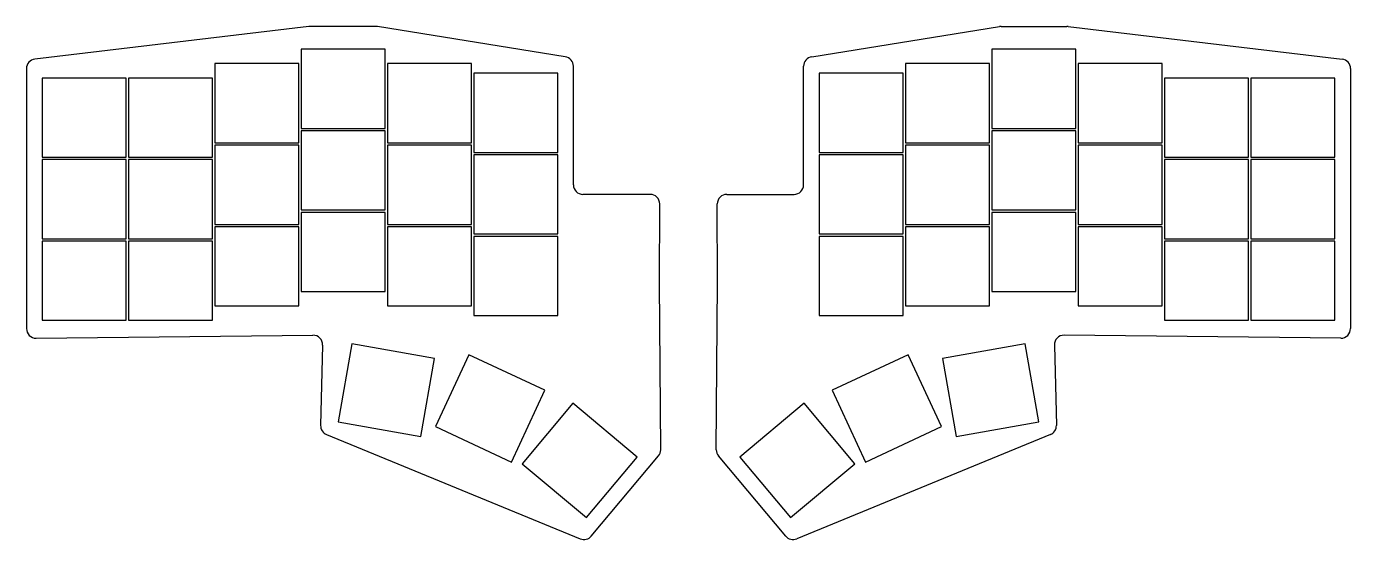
# Model space of a CAD drawing. Header units: millimetres. Extents: x 88 to 364, y -154 to -47.
import ezdxf

# ---------------------------------------------------------------- set-up
doc = ezdxf.new("R2010")
doc.units = ezdxf.units.MM

msp = doc.modelspace()

# ---------------------------------------------------------------- linework, layer by layer
for p, q in [((146.88, -47.01), (89.76, -53.79)), ((160.84, -47), (147.12, -47)), ((200.32, -53.33), (161.16, -47.03)), ((251.68, -53.33), (290.84, -47.03)), ((291.16, -47), (304.88, -47)), ((305.12, -47.01), (362.24, -53.79)), ((162.75, -51.75), (145.25, -51.75)), ((145.25, -51.75), (145.25, -68.25)), ((162.75, -68.25), (162.75, -51.75)), ((306.75, -51.75), (289.25, -51.75)), ((289.25, -51.75), (289.25, -68.25)), ((306.75, -68.25), (306.75, -51.75)), ((144.75, -54.75), (127.25, -54.75)), ((127.25, -54.75), (127.25, -71.25)), ((144.75, -71.25), (144.75, -54.75)), ((180.75, -54.75), (163.25, -54.75)), ((163.25, -54.75), (163.25, -71.25)), ((180.75, -71.25), (180.75, -54.75)), ((288.75, -54.75), (271.25, -54.75)), ((271.25, -54.75), (271.25, -71.25)), ((288.75, -71.25), (288.75, -54.75)), ((324.75, -54.75), (307.25, -54.75)), ((307.25, -54.75), (307.25, -71.25)), ((324.75, -71.25), (324.75, -54.75)), ((88, -55.78), (88, -109.98)), ((108.75, -57.75), (91.25, -57.75)), ((91.25, -57.75), (91.25, -74.25)), ((108.75, -74.25), (108.75, -57.75)), ((126.75, -57.75), (109.25, -57.75)), ((109.25, -57.75), (109.25, -74.25)), ((126.75, -74.25), (126.75, -57.75)), ((198.75, -56.75), (181.25, -56.75)), ((181.25, -56.75), (181.25, -73.25)), ((198.75, -73.25), (198.75, -56.75)), ((202, -80), (202, -55.3)), ((250, -80), (250, -55.3)), ((270.75, -56.75), (253.25, -56.75)), ((253.25, -56.75), (253.25, -73.25)), ((270.75, -73.25), (270.75, -56.75)), ((342.75, -57.75), (325.25, -57.75)), ((325.25, -57.75), (325.25, -74.25)), ((342.75, -74.25), (342.75, -57.75)), ((360.75, -57.75), (343.25, -57.75)), ((343.25, -57.75), (343.25, -74.25)), ((360.75, -74.25), (360.75, -57.75)), ((364, -55.78), (364, -109.98)), ((145.25, -68.25), (162.75, -68.25)), ((162.75, -68.75), (145.25, -68.75)), ((145.25, -68.75), (145.25, -85.25)), ((162.75, -85.25), (162.75, -68.75)), ((289.25, -68.25), (306.75, -68.25)), ((306.75, -68.75), (289.25, -68.75)), ((289.25, -68.75), (289.25, -85.25)), ((306.75, -85.25), (306.75, -68.75)), ((127.25, -71.25), (144.75, -71.25)), ((144.75, -71.75), (127.25, -71.75)), ((127.25, -71.75), (127.25, -88.25)), ((144.75, -88.25), (144.75, -71.75)), ((163.25, -71.25), (180.75, -71.25)), ((180.75, -71.75), (163.25, -71.75)), ((163.25, -71.75), (163.25, -88.25)), ((180.75, -88.25), (180.75, -71.75)), ((271.25, -71.25), (288.75, -71.25)), ((288.75, -71.75), (271.25, -71.75)), ((271.25, -71.75), (271.25, -88.25)), ((288.75, -88.25), (288.75, -71.75)), ((307.25, -71.25), (324.75, -71.25)), ((324.75, -71.75), (307.25, -71.75)), ((307.25, -71.75), (307.25, -88.25)), ((324.75, -88.25), (324.75, -71.75)), ((91.25, -74.25), (108.75, -74.25)), ((109.25, -74.25), (126.75, -74.25)), ((181.25, -73.25), (198.75, -73.25)), ((198.75, -73.75), (181.25, -73.75)), ((181.25, -73.75), (181.25, -90.25)), ((198.75, -90.25), (198.75, -73.75)), ((253.25, -73.25), (270.75, -73.25)), ((270.75, -73.75), (253.25, -73.75)), ((253.25, -73.75), (253.25, -90.25)), ((270.75, -90.25), (270.75, -73.75)), ((325.25, -74.25), (342.75, -74.25)), ((343.25, -74.25), (360.75, -74.25)), ((108.75, -74.75), (91.25, -74.75)), ((91.25, -74.75), (91.25, -91.25)), ((108.75, -91.25), (108.75, -74.75)), ((126.75, -74.75), (109.25, -74.75)), ((109.25, -74.75), (109.25, -91.25)), ((126.75, -91.25), (126.75, -74.75)), ((342.75, -74.75), (325.25, -74.75)), ((325.25, -74.75), (325.25, -91.25)), ((342.75, -91.25), (342.75, -74.75)), ((360.75, -74.75), (343.25, -74.75)), ((343.25, -74.75), (343.25, -91.25)), ((360.75, -91.25), (360.75, -74.75)), ((218, -82), (204, -82)), ((234, -82), (248, -82)), ((145.25, -85.25), (162.75, -85.25)), ((219.96, -100.49), (220, -84)), ((232.04, -100.49), (232, -84)), ((289.25, -85.25), (306.75, -85.25)), ((127.25, -88.25), (144.75, -88.25)), ((162.75, -85.75), (145.25, -85.75)), ((145.25, -85.75), (145.25, -102.25)), ((162.75, -102.25), (162.75, -85.75)), ((163.25, -88.25), (180.75, -88.25)), ((271.25, -88.25), (288.75, -88.25)), ((306.75, -85.75), (289.25, -85.75)), ((289.25, -85.75), (289.25, -102.25)), ((306.75, -102.25), (306.75, -85.75)), ((307.25, -88.25), (324.75, -88.25)), ((144.75, -88.75), (127.25, -88.75)), ((127.25, -88.75), (127.25, -105.25)), ((144.75, -105.25), (144.75, -88.75)), ((180.75, -88.75), (163.25, -88.75)), ((163.25, -88.75), (163.25, -105.25)), ((180.75, -105.25), (180.75, -88.75)), ((181.25, -90.25), (198.75, -90.25)), ((198.75, -90.75), (181.25, -90.75)), ((181.25, -90.75), (181.25, -107.25)), ((198.75, -107.25), (198.75, -90.75)), ((253.25, -90.25), (270.75, -90.25)), ((270.75, -90.75), (253.25, -90.75)), ((253.25, -90.75), (253.25, -107.25)), ((270.75, -107.25), (270.75, -90.75)), ((288.75, -88.75), (271.25, -88.75)), ((271.25, -88.75), (271.25, -105.25)), ((288.75, -105.25), (288.75, -88.75)), ((324.75, -88.75), (307.25, -88.75)), ((307.25, -88.75), (307.25, -105.25)), ((324.75, -105.25), (324.75, -88.75)), ((91.25, -91.25), (108.75, -91.25)), ((108.75, -91.75), (91.25, -91.75)), ((91.25, -91.75), (91.25, -108.25)), ((108.75, -108.25), (108.75, -91.75)), ((109.25, -91.25), (126.75, -91.25)), ((126.75, -91.75), (109.25, -91.75)), ((109.25, -91.75), (109.25, -108.25)), ((126.75, -108.25), (126.75, -91.75)), ((325.25, -91.25), (342.75, -91.25)), ((342.75, -91.75), (325.25, -91.75)), ((325.25, -91.75), (325.25, -108.25)), ((342.75, -108.25), (342.75, -91.75)), ((343.25, -91.25), (360.75, -91.25)), ((360.75, -91.75), (343.25, -91.75)), ((343.25, -91.75), (343.25, -108.25)), ((360.75, -108.25), (360.75, -91.75)), ((220.22, -135.23), (219.96, -100.51)), ((231.78, -135.23), (232.04, -100.51)), ((145.25, -102.25), (162.75, -102.25)), ((289.25, -102.25), (306.75, -102.25)), ((127.25, -105.25), (144.75, -105.25)), ((163.25, -105.25), (180.75, -105.25)), ((181.25, -107.25), (198.75, -107.25)), ((253.25, -107.25), (270.75, -107.25)), ((271.25, -105.25), (288.75, -105.25)), ((307.25, -105.25), (324.75, -105.25)), ((91.25, -108.25), (108.75, -108.25)), ((109.25, -108.25), (126.75, -108.25)), ((325.25, -108.25), (342.75, -108.25)), ((343.25, -108.25), (360.75, -108.25)), ((90.02, -111.98), (147.72, -111.35)), ((155.82, -113.16), (152.95, -129.41)), ((173.05, -116.19), (155.82, -113.16)), ((296.18, -113.16), (278.95, -116.19)), ((299.05, -129.41), (296.18, -113.16)), ((361.98, -111.98), (304.28, -111.35)), ((149.74, -113.41), (149.31, -130.17)), ((180.22, -115.45), (173.25, -130.4)), ((196.08, -122.84), (180.22, -115.45)), ((271.78, -115.45), (255.92, -122.84)), ((278.75, -130.4), (271.78, -115.45)), ((302.26, -113.41), (302.69, -130.17)), ((170.18, -132.44), (173.05, -116.19)), ((278.95, -116.19), (281.82, -132.44)), ((189.11, -137.8), (196.08, -122.84)), ((255.92, -122.84), (262.89, -137.8)), ((201.92, -125.51), (191.31, -138.15)), ((215.32, -136.75), (201.92, -125.51)), ((250.08, -125.51), (236.68, -136.75)), ((260.69, -138.15), (250.08, -125.51)), ((152.95, -129.41), (170.18, -132.44)), ((281.82, -132.44), (299.05, -129.41)), ((150.55, -132.07), (203.45, -153.8)), ((173.25, -130.4), (189.11, -137.8)), ((301.45, -132.07), (248.55, -153.8)), ((262.89, -137.8), (278.75, -130.4)), ((204.72, -149.39), (215.32, -136.75)), ((205.74, -153.24), (219.75, -136.53)), ((246.26, -153.24), (232.25, -136.53)), ((236.68, -136.75), (247.28, -149.39)), ((191.31, -138.15), (204.72, -149.39)), ((247.28, -149.39), (260.69, -138.15))]:
    msp.add_line(p, q)
for centre, start, end in [((147.12, -49), 90, 96.7662), ((160.84, -49), 80.8552, 90), ((291.16, -49), 90, 99.1448), ((304.88, -49), 83.2338, 90), ((90, -55.78), 96.7662, 180), ((200, -55.3), 0, 80.8552), ((252, -55.3), 99.1448, 180), ((362, -55.78), 0, 83.2338), ((204, -80), 180, 270), ((248, -80), 270, 0), ((218, -84), 359.8798, 90), ((234, -84), 90, 180.1202), ((221.96, -100.5), 179.8798, 180.4261), ((230.04, -100.5), 359.5739, 0.1202), ((90, -109.98), 180, 270.6194), ((362, -109.98), 269.3806, 0), ((147.74, -113.35), 358.5308, 90.6194), ((304.26, -113.35), 89.3806, 181.4692), ((151.31, -130.22), 178.5308, 247.67), ((300.69, -130.22), 292.33, 1.4692), ((218.22, -135.25), 320, 0.4261), ((233.78, -135.25), 179.5739, 220), ((204.21, -151.95), 247.67, 320), ((247.79, -151.95), 220, 292.33)]:
    msp.add_arc(centre, 2, start, end)

doc.saveas('drawing.dxf')
